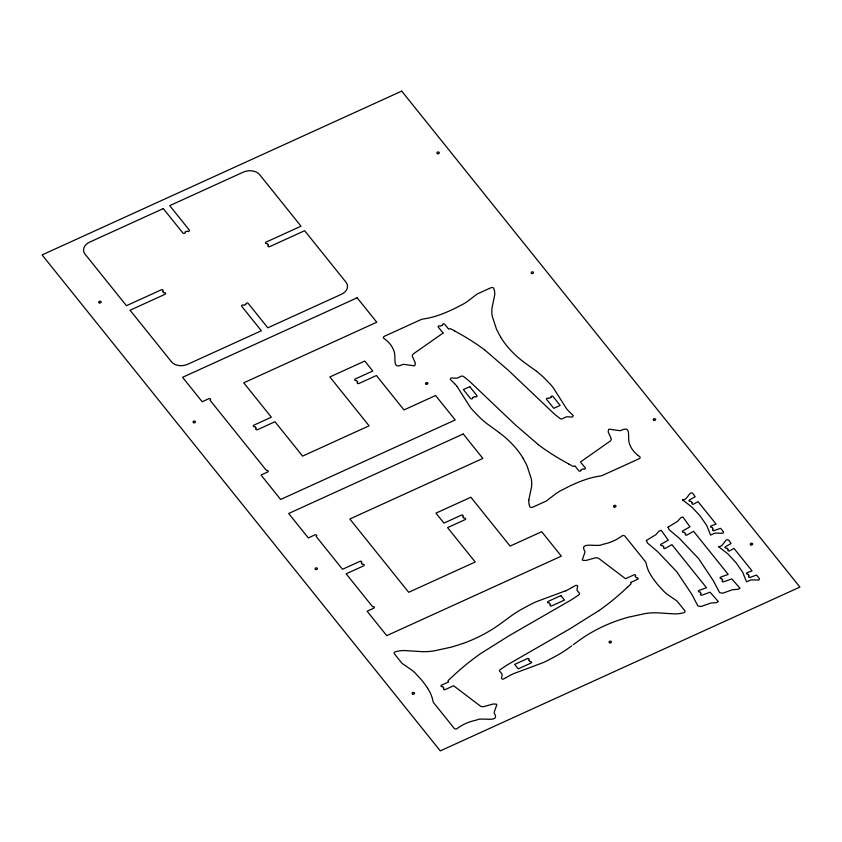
<?xml version="1.0" encoding="UTF-8"?>
<svg xmlns="http://www.w3.org/2000/svg" width="842" height="842" viewBox="0 0 842 842"><rect width="100%" height="100%" fill="white"/><g stroke="black" fill="none" stroke-linecap="round" stroke-linejoin="round"><path stroke-width="1.26" d="M528.787 500.022L531.523 487.023A55.383 40.048 -5.7 0 0 531.334 478.93L527.218 466.321A141.603 102.377 -5.7 0 0 522.819 457.953M627.406 587.316L630.595 584.316A1.884 1.358 -5.7 0 0 630.542 582.548L637.594 579.328A1.126 0.821 -5.7 0 0 638.026 578.191A1.126 0.821 -5.7 0 0 636.489 577.949L635.11 576.233A1.126 0.821 -5.7 0 0 635.542 575.097A1.126 0.821 -5.7 0 0 634.005 574.854L625.511 578.728L598.483 558.193L597.01 557.836A5.41 3.915 -5.7 0 0 595.61 557.783L585.927 560.477L582.769 560.298A1.821 1.316 -5.7 0 1 582.285 559.835L584.948 552.257A6.083 4.399 -5.7 0 0 584.916 551.405C578.328 540.911 597.883 547.668 602.472 544.406A38.606 27.912 -5.7 0 0 620.554 536.964L621.922 535.954A1.884 1.358 -5.7 0 1 624.901 536.112L645.846 562.203L646.509 564.898A59.266 42.847 -5.7 0 0 649.256 572.349L651.487 576.191A132.131 95.525 -5.7 0 0 658.128 585.095L663.791 591.284A66.792 48.289 -5.7 0 0 667.285 594.357L677.031 601.041L684.799 610.724A1.884 1.358 -5.7 0 1 683.704 612.755A26.428 19.103 -5.7 0 1 674.558 613.913L656.844 612.797A55.383 40.048 -5.7 0 0 645.688 613.46L628.058 617.281A141.603 102.377 -5.7 0 0 616.249 621.038A131.72 95.23 -5.7 0 0 579.991 639.815L573.244 644.698M571.781 645.793L566.603 649.529A120.722 87.273 -5.7 0 1 557.899 654.981L548.163 660.244A115.817 83.726 -5.7 0 1 542.827 662.759L513.746 673.6A30.744 22.229 -5.7 0 0 509.589 675.631L506.158 677.578M443.071 333.053L413.033 354.114L412.443 355.219A5.41 3.915 -5.7 0 0 412.285 356.24L415.359 363.123L414.906 365.439A1.821 1.316 -5.7 0 1 414.243 365.828L403.981 364.375A6.083 4.399 -5.7 0 0 402.802 364.46C391.898 369.754 396.193 359.25 394.309 352.103A38.606 27.912 -5.7 0 0 385.257 339.4L383.952 338.463A1.884 1.358 -5.7 0 1 384.362 336.284L421.653 319.297L425.41 318.644A59.266 42.847 -5.7 0 0 435.83 316.16L441.282 314.276A132.131 95.525 -5.7 0 0 453.964 308.856L462.847 304.309A66.792 48.289 -5.7 0 0 467.299 301.562L477.151 294.016L490.981 287.722A1.884 1.358 -5.7 0 1 493.707 288.385A26.428 19.103 -5.7 0 1 494.707 294.984L492.012 307.983A55.383 40.048 -5.7 0 0 492.202 316.076L496.317 328.685A141.603 102.377 -5.7 0 0 500.716 337.053M598.883 610.618L570.013 628.764L508.105 664.433A121.395 87.768 -5.7 0 0 500.169 669.706A1.884 1.358 -5.7 0 0 499.78 671.348L502.158 674.21L501.885 676.61A22.029 15.924 -5.7 0 0 501.706 677.042L501.537 677.599A3.105 2.252 -5.7 0 0 501.674 678.705L502.948 679.262L505.884 677.747M572.392 587.232L576.054 585.243L577.454 585.758A3.105 2.252 -5.7 0 1 577.58 586.863L577.423 587.432A22.029 15.924 -5.7 0 1 577.244 587.863L576.97 590.263L579.349 593.126A1.884 1.358 -5.7 0 1 578.959 594.768A121.395 87.768 -5.7 0 1 571.023 600.03L509.115 635.71L480.245 653.855A265.483 191.934 -5.7 0 0 451.796 677.189L448.533 680.157A1.884 1.358 -5.7 0 0 448.597 681.925L441.534 685.146A1.126 0.821 -5.7 0 0 441.103 686.283A1.126 0.821 -5.7 0 0 442.639 686.514L444.018 688.24A1.126 0.821 -5.7 0 0 443.587 689.377A1.126 0.821 -5.7 0 0 445.123 689.619L453.617 685.746L480.645 706.28L482.129 706.638A5.41 3.915 -5.7 0 0 483.518 706.691L493.212 703.996L496.37 704.175A1.821 1.316 -5.7 0 1 496.843 704.638L494.191 712.216A6.083 4.399 -5.7 0 0 494.222 713.069C500.801 723.562 481.256 716.795 476.667 720.068A38.606 27.912 -5.7 0 0 458.585 727.509L457.206 728.509A1.884 1.358 -5.7 0 1 454.227 728.362L433.283 702.27L432.62 699.565A59.266 42.847 -5.7 0 0 429.883 692.124L427.641 688.272M572.097 587.4L569.56 588.853A30.744 22.229 -5.7 0 1 565.403 590.905M565.382 590.873L536.301 601.704A115.817 83.726 -5.7 0 0 530.965 604.23L521.23 609.471A120.722 87.273 -5.7 0 0 512.515 614.934L499.18 624.69A131.72 95.23 -5.7 0 1 462.932 643.52M455.027 331.117L451.091 328.98A1.884 1.358 -5.7 0 0 448.649 329.138L444.681 324.202A1.126 0.821 -5.7 0 0 443.145 323.959A1.126 0.821 -5.7 0 0 442.713 325.096L440.261 326.212A1.126 0.821 -5.7 0 0 438.724 325.98A1.126 0.821 -5.7 0 0 438.293 327.106L443.039 333.022M568.508 463.889L572.434 466.026A1.884 1.358 -5.7 0 0 574.875 465.858L578.843 470.804A1.126 0.821 -5.7 0 0 580.38 471.046A1.126 0.821 -5.7 0 0 580.812 469.91L583.274 468.783A1.126 0.821 -5.7 0 0 584.801 469.026A1.126 0.821 -5.7 0 0 585.232 467.889L580.496 461.984L610.492 440.892L611.082 439.787A5.41 3.915 -5.7 0 0 611.25 438.766L608.166 431.872L608.619 429.557A1.821 1.316 -5.7 0 1 609.292 429.178L619.544 430.63A6.083 4.399 -5.7 0 0 620.733 430.546C631.626 425.252 627.343 435.756 629.216 442.892A38.606 27.912 -5.7 0 0 638.278 455.606M638.268 455.606L639.573 456.543A1.884 1.358 -5.7 0 1 639.173 458.722L601.883 475.698L598.125 476.362A59.266 42.847 -5.7 0 0 587.695 478.845L582.254 480.729A132.131 95.525 -5.7 0 0 569.56 486.15L560.677 490.686A66.792 48.289 -5.7 0 0 556.225 493.433L546.384 500.979L532.544 507.284A1.884 1.358 -5.7 0 1 529.828 506.621A26.428 19.103 -5.7 0 1 528.818 500.022M499.39 432.693L486.834 423.6A120.722 87.273 -5.7 0 1 479.887 417.6L473.288 410.843A115.817 83.726 -5.7 0 1 470.173 407.118L457.143 386.604M485.234 350.398L508.326 370.28L553.404 413.106A121.395 87.768 -5.7 0 0 560.13 418.558A1.884 1.358 -5.7 0 0 562.372 418.737L566.466 416.811L569.76 416.853A22.029 15.924 -5.7 0 0 570.339 416.948L571.097 417.043A3.105 2.252 -5.7 0 0 572.634 416.874L573.307 415.611L568.887 411.317A30.744 22.229 -5.7 0 1 566.34 408.412L553.362 387.888A115.817 83.726 -5.7 0 0 550.247 384.163L543.658 377.395A120.722 87.273 -5.7 0 0 536.712 371.396M538.301 444.608L515.199 424.726L470.131 381.889A121.395 87.768 -5.7 0 0 463.395 376.448A1.884 1.358 -5.7 0 0 461.163 376.269L457.069 378.195L453.775 378.153A22.029 15.924 -5.7 0 0 453.196 378.047L452.428 377.963A3.105 2.252 -5.7 0 0 450.902 378.132L450.228 379.384L454.638 383.689M536.701 371.406L524.145 362.313A131.72 95.23 -5.7 0 1 500.59 337.095M462.879 643.435A141.603 102.377 -5.7 0 1 451.07 647.182L433.451 651.013A55.383 40.048 -5.7 0 1 422.284 651.676L404.581 650.54A26.428 19.103 -5.7 0 0 395.424 651.729A1.884 1.358 -5.7 0 0 394.33 653.75L402.108 663.433L411.843 670.116A66.792 48.289 -5.7 0 1 415.338 673.19L421.011 679.368A132.131 95.525 -5.7 0 1 427.662 688.272M454.964 331.169A265.483 191.934 -5.7 0 1 485.287 350.356M568.561 463.837A265.483 191.934 -5.7 0 1 538.238 444.65M454.617 383.699A30.744 22.229 -5.7 0 1 457.185 386.583M499.338 432.725A131.72 95.23 -5.7 0 1 522.935 457.911M627.332 587.284A265.483 191.934 -5.7 0 1 598.946 610.661M682.515 499.832L692.04 507.189L700.155 515.988L706.722 525.482L710.585 535.07L715.079 533.102L723.036 533.249L723.562 532.039L721.436 529.302A41.111 29.723 -5.7 0 0 720.478 528.313L714.121 530.607A1.126 0.821 -5.7 0 1 712.648 530.25A1.126 0.821 -5.7 0 1 713.237 529.144L712.121 527.313A1.126 0.821 -5.7 0 1 710.637 526.966A1.126 0.821 -5.7 0 1 711.227 525.861L716.1 524.103L698.06 501.632L693.734 504.063A1.126 0.821 -5.7 0 1 692.156 503.948A1.126 0.821 -5.7 0 1 692.429 502.79L690.798 501.2A1.126 0.821 -5.7 0 1 689.23 501.074A1.126 0.821 -5.7 0 1 689.493 499.927L695.124 496.759A40.753 29.47 -5.7 0 0 694.397 495.612C689.756 487.297 688.251 500.706 682.515 499.832M718.468 546.605L727.983 553.962L736.097 562.761L742.676 572.255L746.528 581.843L751.032 579.875L758.979 580.022L759.516 578.822L757.39 576.075A41.111 29.723 -5.7 0 0 756.421 575.086L750.075 577.38A1.126 0.821 -5.7 0 1 748.591 577.023A1.126 0.821 -5.7 0 1 749.18 575.917L748.064 574.097A1.126 0.821 -5.7 0 1 746.58 573.739A1.126 0.821 -5.7 0 1 747.17 572.634L752.043 570.876L734.003 548.405L729.677 550.836A1.126 0.821 -5.7 0 1 728.109 550.721A1.126 0.821 -5.7 0 1 728.372 549.563L726.741 547.974A1.126 0.821 -5.7 0 1 725.173 547.847A1.126 0.821 -5.7 0 1 725.436 546.7L731.067 543.532A40.753 29.47 -5.7 0 0 730.34 542.385C725.699 534.07 724.194 547.479 718.468 546.605M646.361 540.49L647.477 543.037L657.528 551.552L676.831 571.823L691.703 594.126L697.923 605.977L701.049 606.524L710.774 603.061L716.321 602.64L718.363 601.588L710.101 592.221L702.007 595.147A1.126 0.821 -5.7 0 1 700.523 594.789A1.126 0.821 -5.7 0 1 701.112 593.684L699.997 591.852A1.126 0.821 -5.7 0 1 698.513 591.494A1.126 0.821 -5.7 0 1 699.102 590.389L706.491 587.727L671.905 544.648L665.338 548.342A1.126 0.821 -5.7 0 1 663.77 548.216A1.126 0.821 -5.7 0 1 664.033 547.068L662.401 545.469A1.126 0.821 -5.7 0 1 660.833 545.353A1.126 0.821 -5.7 0 1 661.107 544.195L668.295 540.154L661.138 530.302L658.949 531.176L655.865 534.681L646.361 540.49M668.053 527.166L669.169 529.702L679.22 538.227L698.523 558.499L713.395 580.791L719.615 592.642L722.731 593.2L732.466 589.737L738.013 589.305L740.055 588.253L731.793 578.896L723.699 581.811A1.126 0.821 -5.7 0 1 722.215 581.454A1.126 0.821 -5.7 0 1 722.804 580.348L721.689 578.528A1.126 0.821 -5.7 0 1 720.205 578.17A1.126 0.821 -5.7 0 1 720.794 577.065L728.183 574.402L693.597 531.313L687.03 535.007A1.126 0.821 -5.7 0 1 685.462 534.891A1.126 0.821 -5.7 0 1 685.725 533.733L684.093 532.144A1.126 0.821 -5.7 0 1 682.525 532.018A1.126 0.821 -5.7 0 1 682.788 530.87L689.987 526.818L682.83 516.977L680.641 517.851L677.557 521.356L668.053 527.166M401.718 91.115L42.1 254.915L440.282 750.885L799.9 587.084L401.718 91.115M163.274 208.595L89.694 242.107A12.041 8.704 -5.7 0 0 85.105 254.21L126.437 305.699L161.359 289.795A1.2 0.874 -5.7 0 1 162.99 290.058A1.2 0.874 -5.7 0 1 162.527 291.269L163.811 292.848A1.2 0.874 -5.7 0 1 165.442 293.111A1.2 0.874 -5.7 0 1 164.979 294.321L130.068 310.224L171.41 361.713A12.041 8.704 -5.7 0 0 187.766 364.27L261.346 330.759L241.728 306.32A1.2 0.874 -5.7 0 1 242.191 305.109A1.2 0.874 -5.7 0 1 243.833 305.372L246.096 304.33A1.2 0.874 -5.7 0 1 246.559 303.12A1.2 0.874 -5.7 0 1 248.19 303.383L267.809 327.812L341.389 294.3A12.041 8.704 -5.7 0 0 345.978 282.196L304.636 230.708L269.724 246.611A1.2 0.874 -5.7 0 1 268.093 246.359A1.2 0.874 -5.7 0 1 268.545 245.148L267.272 243.559A1.2 0.874 -5.7 0 1 265.64 243.296A1.2 0.874 -5.7 0 1 266.093 242.086L301.015 226.193L259.673 174.694A12.041 8.704 -5.7 0 0 243.317 172.136L169.737 205.659L189.345 230.087A1.2 0.874 -5.7 0 1 188.892 231.297A1.2 0.874 -5.7 0 1 187.25 231.045L184.987 232.076A1.2 0.874 -5.7 0 1 184.524 233.287A1.2 0.874 -5.7 0 1 182.893 233.024L163.274 208.595M357.145 297.794L182.577 377.311L202.185 401.739L208.816 398.719A1.2 0.874 -5.7 0 1 210.458 398.971A1.2 0.874 -5.7 0 1 209.995 400.182L266.493 470.552A1.2 0.874 -5.7 0 1 268.124 470.804A1.2 0.874 -5.7 0 1 267.661 472.015L261.031 475.035L280.649 499.464L455.217 419.947L435.598 395.519L404.002 409.917L376.395 375.521L358.945 383.478A1.2 0.874 -5.7 0 1 357.303 383.226A1.2 0.874 -5.7 0 1 357.766 382.015L356.492 380.426A1.2 0.874 -5.7 0 1 354.85 380.163A1.2 0.874 -5.7 0 1 355.313 378.953L372.764 371.006L364.775 361.05L329.864 376.953L369.091 425.82L302.583 456.111L274.976 421.726L257.515 429.673A1.2 0.874 -5.7 0 1 255.884 429.42A1.2 0.874 -5.7 0 1 256.336 428.21L255.063 426.62A1.2 0.874 -5.7 0 1 253.431 426.368A1.2 0.874 -5.7 0 1 253.884 425.157L271.345 417.2L243.738 382.815L376.763 322.223L357.145 297.794M469.762 386.667L463.374 389.583L470.552 398.519A1.126 0.821 -5.7 0 0 472.088 398.761A1.126 0.821 -5.7 0 0 472.52 397.624L474.972 396.508A1.126 0.821 -5.7 0 0 476.509 396.75A1.126 0.821 -5.7 0 0 476.94 395.614L469.762 386.667M463.237 433.977L288.669 513.494L308.288 537.922L314.919 534.902A1.2 0.874 -5.7 0 1 316.55 535.165A1.2 0.874 -5.7 0 1 316.097 536.365L342.526 569.287L359.987 561.34A1.2 0.874 -5.7 0 1 361.618 561.593A1.2 0.874 -5.7 0 1 361.155 562.803L362.439 564.393A1.2 0.874 -5.7 0 1 364.07 564.645A1.2 0.874 -5.7 0 1 363.607 565.856L346.157 573.812L372.585 606.735A1.2 0.874 -5.7 0 1 374.216 606.987A1.2 0.874 -5.7 0 1 373.764 608.198L367.133 611.218L386.741 635.647L561.319 556.141L541.701 531.702L510.105 546.1L470.878 497.233L435.956 513.136L443.955 523.092L461.405 515.146A1.2 0.874 -5.7 0 1 463.047 515.399A1.2 0.874 -5.7 0 1 462.584 516.609L463.858 518.198A1.2 0.874 -5.7 0 1 465.5 518.451A1.2 0.874 -5.7 0 1 465.037 519.661L447.576 527.618L475.193 562.003L408.675 592.294L349.83 518.998L482.855 458.416L463.237 433.977M551.015 397.371L548.552 398.498A1.126 0.821 -5.7 0 0 547.026 398.255A1.126 0.821 -5.7 0 0 546.595 399.392L553.773 408.328L560.162 405.423L552.983 396.477A1.126 0.821 -5.7 0 0 551.447 396.235A1.126 0.821 -5.7 0 0 551.015 397.371M560.877 595.61L548.1 601.43A1.126 0.821 -5.7 0 0 547.668 602.567A1.126 0.821 -5.7 0 0 549.205 602.798L550.584 604.524A1.126 0.821 -5.7 0 0 550.163 605.661A1.126 0.821 -5.7 0 0 551.689 605.893L564.477 600.072L560.877 595.61M527.439 658.57L514.662 664.391L518.251 668.864L531.028 663.043A1.126 0.821 -5.7 0 0 531.46 661.907A1.126 0.821 -5.7 0 0 529.923 661.665L528.544 659.949A1.126 0.821 -5.7 0 0 528.976 658.812A1.126 0.821 -5.7 0 0 527.439 658.57M614.218 506.989A1.2 0.874 -5.7 0 0 616.007 506.126A1.2 0.874 -5.7 0 0 614.186 505.474A1.2 0.874 -5.7 0 0 614.218 506.989M750.875 544.89A1.2 0.874 -5.7 0 0 752.664 544.037A1.2 0.874 -5.7 0 0 750.843 543.374A1.2 0.874 -5.7 0 0 750.875 544.89M653.813 420.305A1.2 0.874 -5.7 0 0 655.602 419.453A1.2 0.874 -5.7 0 0 653.792 418.8A1.2 0.874 -5.7 0 0 653.813 420.305M437.514 153.654A1.2 0.874 -5.7 0 0 439.303 152.802A1.2 0.874 -5.7 0 0 437.482 152.139A1.2 0.874 -5.7 0 0 437.514 153.654M531.776 273.503A1.2 0.874 -5.7 0 0 533.565 272.65A1.2 0.874 -5.7 0 0 531.744 271.998A1.2 0.874 -5.7 0 0 531.776 273.503M412.748 694.082A1.2 0.874 -5.7 0 0 414.538 693.229A1.2 0.874 -5.7 0 0 412.717 692.566A1.2 0.874 -5.7 0 0 412.748 694.082M315.687 569.497A1.2 0.874 -5.7 0 0 317.476 568.645A1.2 0.874 -5.7 0 0 315.666 567.992A1.2 0.874 -5.7 0 0 315.687 569.497M99.388 302.846A1.2 0.874 -5.7 0 0 101.177 301.994A1.2 0.874 -5.7 0 0 99.356 301.331A1.2 0.874 -5.7 0 0 99.388 302.846M193.649 422.695A1.2 0.874 -5.7 0 0 195.439 421.842A1.2 0.874 -5.7 0 0 193.618 421.189A1.2 0.874 -5.7 0 0 193.649 422.695M426.157 384.247A1.2 0.874 -5.7 0 0 427.947 383.394A1.2 0.874 -5.7 0 0 426.136 382.742A1.2 0.874 -5.7 0 0 426.157 384.247M609.629 642.783A1.2 0.874 -5.7 0 0 611.418 641.93A1.2 0.874 -5.7 0 0 609.597 641.278A1.2 0.874 -5.7 0 0 609.629 642.783"/></g></svg>
